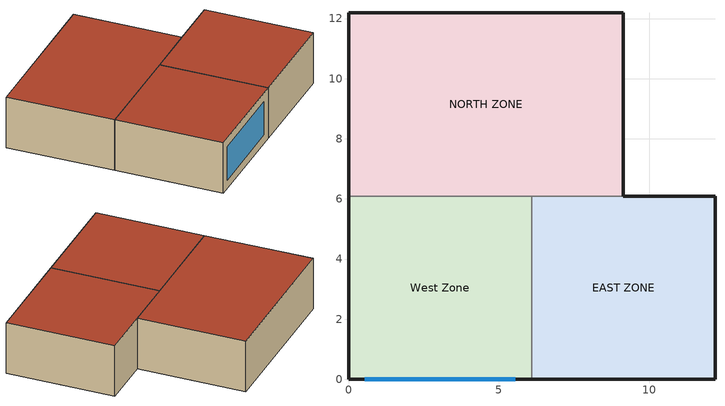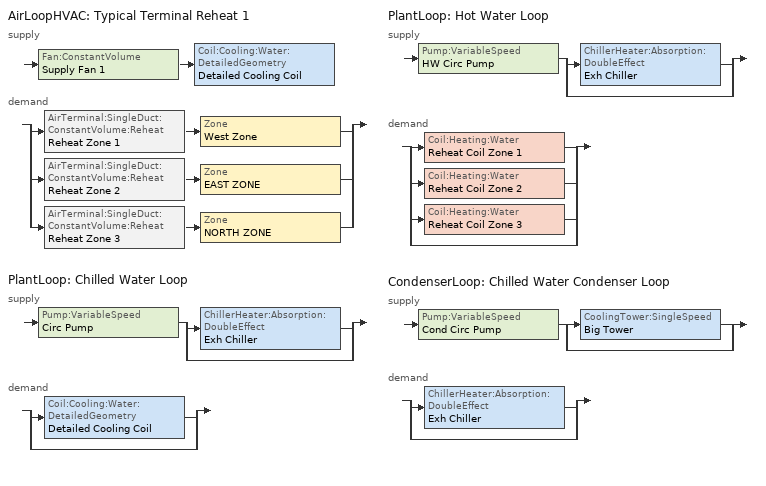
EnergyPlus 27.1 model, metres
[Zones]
West Zone
 floor adiabatic (FLOOR SLAB 8 IN): 0,0 0,6.1 6.1,6.1 6.1,0 z0
 wall outside (EXTWALL80): 0,6.1 0,0 6.1,0 z0:3.05
 wall to NORTH ZONE (PARTITION06): 6.1,6.1 0,6.1 z0:3.05
 wall to EAST ZONE (PARTITION06): 6.1,0 6.1,6.1 z0:3.05
 window (WIN-CON-LIGHT): 0.55,0 5.55,0 z0.5:2.5
 roof outside (ROOF34): 0,6.1 0,0 6.1,0 6.1,6.1 z3.05
EAST ZONE
 floor adiabatic (FLOOR SLAB 8 IN): 6.1,0 6.1,6.1 12.19,6.1 12.19,0 z0
 wall outside (EXTWALL80): 6.1,0 12.19,0 12.19,6.1 9.14,6.1 z0:3.05
 wall to NORTH ZONE (PARTITION06): 9.14,6.1 6.1,6.1 z0:3.05
 roof outside (ROOF34): 6.1,6.1 6.1,0 12.19,0 12.19,6.1 z3.05
NORTH ZONE
 floor adiabatic (FLOOR SLAB 8 IN): 0,6.1 0,12.19 9.14,12.19 9.14,6.1 z0
 wall outside (EXTWALL80): 9.14,6.1 9.14,12.19 0,12.19 0,6.1 z0:3.05
 roof outside (ROOF34): 0,12.19 0,6.1 9.14,6.1 9.14,12.19 z3.05
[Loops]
AirLoopHVAC 'Typical Terminal Reheat 1'
 supply: Fan:ConstantVolume 'Supply Fan 1' > Coil:Cooling:Water:DetailedGeometry 'Detailed Cooling Coil'
 demand: split
  | AirTerminal:SingleDuct:ConstantVolume:Reheat 'Reheat Zone 1' > Zone 'West Zone'
  | AirTerminal:SingleDuct:ConstantVolume:Reheat 'Reheat Zone 2' > Zone 'EAST ZONE'
  | AirTerminal:SingleDuct:ConstantVolume:Reheat 'Reheat Zone 3' > Zone 'NORTH ZONE'
PlantLoop 'Chilled Water Loop'
 supply: Pump:VariableSpeed 'Circ Pump' > split
  | ChillerHeater:Absorption:DoubleEffect 'Exh Chiller'
  | bypass
 demand: split
  | Coil:Cooling:Water:DetailedGeometry 'Detailed Cooling Coil'
  | bypass
PlantLoop 'Hot Water Loop'
 supply: Pump:VariableSpeed 'HW Circ Pump' > split
  | ChillerHeater:Absorption:DoubleEffect 'Exh Chiller'
  | bypass
 demand: split
  | Coil:Heating:Water 'Reheat Coil Zone 1'
  | Coil:Heating:Water 'Reheat Coil Zone 2'
  | Coil:Heating:Water 'Reheat Coil Zone 3'
  | bypass
CondenserLoop 'Chilled Water Condenser Loop'
 supply: Pump:VariableSpeed 'Cond Circ Pump' > split
  | CoolingTower:SingleSpeed 'Big Tower'
  | bypass
 demand: split
  | ChillerHeater:Absorption:DoubleEffect 'Exh Chiller'
  | bypass
[Building]
NONE: North Axis {deg}=0; Terrain=Suburbs; Loads Convergence Tolerance Value {W}=0.04; Temperature Convergence Tolerance Value {deltaC}=0.4; Solar Distribution=FullInteriorAndExterior; Maximum Number of Warmup Days=25; Minimum Number of Warmup Days=6
[Site:Location]
CHICAGO_IL_USA TMY2-94846: Latitude {deg}=42; Longitude {deg}=-87.88; Time Zone {hr}=-6; Elevation {m}=190
[SizingPeriod:DesignDay] Day of Month=21; Humidity Condition Type=Wetbulb; Barometric Pressure {Pa}=99063; Rain Indicator=No; Snow Indicator=No; Daylight Saving Time Indicator=No; Solar Model Indicator=ASHRAEClearSky
Name | Month | Day Type | Maximum Dry-Bulb Temperature {C} | Daily Dry-Bulb Temperature Range {deltaC} | Wetbulb or DewPoint at Maximum Dry-Bulb {C} | Wind Speed {m/s} | Wind Direction {deg} | Sky Clearness
CHICAGO_IL_USA Annual Heating 99% Design Conditions DB | 1 | WinterDesignDay | -17.3 | 0 | -17.3 | 4.9 | 270 | 0
CHICAGO_IL_USA Annual Cooling 1% Design Conditions DB/MCWB | 7 | SummerDesignDay | 31.5 | 10.7 | 23 | 5.3 | 230 | 1
[Site:GroundTemperature:BuildingSurface]
20.03, 20.03, 20.13, 20.3, 20.43, 20.52, 20.62, 20.77, 20.78, 20.55, 20.44, 20.2
[Material] Thermal Absorptance=0.9
Name | Roughness | Thickness {m} | Conductivity {W/m-K} | Density {kg/m3} | Specific Heat {J/kg-K} | Solar Absorptance | Visible Absorptance
A1 - 1 IN STUCCO | Smooth | 0.0253898 | 0.691831 | 1858.142 | 836.8 | 0.92 | 0.92
C4 - 4 IN COMMON BRICK | Rough | 0.101498 | 0.726422 | 1922.216 | 836.8 | 0.76 | 0.76
E1 - 3 / 4 IN PLASTER OR GYP BOARD | Smooth | 0.01905 | 0.726422 | 1601.846 | 836.8 | 0.92 | 0.92
C6 - 8 IN CLAY TILE | Smooth | 0.203302 | 0.570761 | 1121.292 | 836.8 | 0.82 | 0.82
C10 - 8 IN HW CONCRETE | MediumRough | 0.203302 | 1.729577 | 2242.585 | 836.8 | 0.65 | 0.65
E2 - 1 / 2 IN SLAG OR STONE | Rough | 0.0127102 | 1.435549 | 881.0155 | 1673.6 | 0.55 | 0.55
E3 - 3 / 8 IN FELT AND MEMBRANE | Rough | 0.00954024 | 0.190253 | 1121.292 | 1673.6 | 0.75 | 0.75
B5 - 1 IN DENSE INSULATION | VeryRough | 0.0253898 | 0.0432394 | 91.30524 | 836.8 | 0.5 | 0.5
C12 - 2 IN HW CONCRETE | MediumRough | 0.0509016 | 1.729577 | 2242.585 | 836.8 | 0.65 | 0.65
[WindowMaterial:Glazing]
WIN-LAY-GLASS-LIGHT: Optical Data Type=SpectralAverage; Thickness {m}=0.003; Solar Transmittance at Normal Incidence=0.9; Front Side Solar Reflectance at Normal Incidence=0.031; Back Side Solar Reflectance at Normal Incidence=0.031; Visible Transmittance at Normal Incidence=0.9; Front Side Visible Reflectance at Normal Incidence=0.05; Back Side Visible Reflectance at Normal Incidence=0.05; Infrared Transmittance at Normal Incidence=0; Front Side Infrared Hemispherical Emissivity=0.84; Back Side Infrared Hemispherical Emissivity=0.84; Conductivity {W/m-K}=0.9
[Construction]
EXTWALL80: A1 - 1 IN STUCCO, C4 - 4 IN COMMON BRICK, E1 - 3 / 4 IN PLASTER OR GYP BOARD
PARTITION06: E1 - 3 / 4 IN PLASTER OR GYP BOARD, C6 - 8 IN CLAY TILE, E1 - 3 / 4 IN PLASTER OR GYP BOARD
FLOOR SLAB 8 IN: C10 - 8 IN HW CONCRETE
ROOF34: E2 - 1 / 2 IN SLAG OR STONE, E3 - 3 / 8 IN FELT AND MEMBRANE, B5 - 1 IN DENSE INSULATION, C12 - 2 IN HW CONCRETE
WIN-CON-LIGHT: WIN-LAY-GLASS-LIGHT
[Zone] Type=1; Multiplier=1; Ceiling Height {m}=autocalculate; Volume {m3}=autocalculate
West Zone; EAST ZONE; NORTH ZONE
[People] Number of People Schedule=OFFICE OCCUPANCY; Number of People Calculation Method=people; Fraction Radiant=0.3; Activity Level Schedule=Activity Sch; Carbon Dioxide Generation Rate {m3/s-W}=3.82E-8; Mean Radiant Temperature Calculation Type=EnclosureAveraged; Work Efficiency Schedule=Work Eff Sch; Clothing Insulation Calculation Method=ClothingInsulationSchedule; Clothing Insulation Schedule=Clothing Sch; Air Velocity Schedule=Air Velo Sch; Thermal Comfort Model 1 Type=FANGER
Name | Zone or ZoneList or Space or SpaceList | Number of People
West Zone | West Zone | 3
EAST ZONE | EAST ZONE | 3
NORTH ZONE | NORTH ZONE | 4
[ElectricEquipment] Schedule=INTERMITTENT; Design Level Calculation Method=EquipmentLevel; Fraction Latent=0; Fraction Radiant=0.3; Fraction Lost=0
Name | Zone or ZoneList or Space or SpaceList | Design Level {W}
West Zone ElecEq 1 | West Zone | 2928.751
EAST ZONE ElecEq 1 | EAST ZONE | 1464.375
NORTH ZONE ElecEq 1 | NORTH ZONE | 2928.751
[Lights] Schedule=OFFICE LIGHTING; Design Level Calculation Method=LightingLevel; Return Air Fraction=0; Fraction Radiant=0.2; Fraction Visible=0.2; Fraction Replaceable=0
Name | Zone or ZoneList or Space or SpaceList | Lighting Level {W}
EAST ZONE Lights 1 | EAST ZONE | 1464.375
NORTH ZONE Lights 1 | NORTH ZONE | 878.6252
[AirLoopHVAC]
Typical Terminal Reheat 1: Design Supply Air Flow Rate {m3/s}=1.3
[AvailabilityManager:Scheduled]
Reheat System 1 Avail: Schedule=FanAndCoilAvailSched
[PlantLoop] Fluid Type=Water; Minimum Loop Flow Rate {m3/s}=0; Plant Loop Volume {m3}=autocalculate; Load Distribution Scheme=Optimal
Name | Plant Equipment Operation Scheme | Maximum Loop Temperature {C} | Minimum Loop Temperature {C} | Maximum Loop Flow Rate {m3/s}
Chilled Water Loop | CW Loop Operation | 98 | 1 | 0.0011
Hot Water Loop | Hot Loop Operation | 100 | 10 | 0.0043
[SetpointManager:Scheduled] Control Variable=Temperature
Name | Schedule | Setpoint Node or NodeList
Chilled Water Loop Setpoint Manager | CW Loop Temp Schedule | Chilled Water Loop Setpoint Node List
Exh Chiller Outlet Node Setpoint Manager | CW Loop Temp Schedule | Exh Chiller Outlet Node
Exh Chiller Heating Outlet Node Setpoint Manager | HW Loop Temp Schedule | Exh Chiller Heating Outlet Node
Hot Water Loop Setpoint Manager | HW Loop Temp Schedule | Hot Water Loop Setpoint Node List
Supply Air Temp Manager | Seasonal Reset Supply Air Temp Sch | Supply Air Temp Nodes
[PlantEquipmentOperationSchemes]
Name | Control Scheme 1 | Control Scheme 1 Schedule | Control Scheme 2 | Control Scheme 2 Schedule
CW Loop Operation | Peak Operation | On Peak | Off Peak Operation | Off Peak
Hot Loop Operation | Purchased Only | ON
[PlantEquipmentOperation:CoolingLoad] Load Range 1 Lower Limit {W}=0
Name | Load Range 1 Upper Limit {W} | Range 1 Equipment List
Peak Operation; Off Peak Operation | 9000000000000000 | GT Only
Year Round Tower Operation | 90000000 | All Towers
[PlantEquipmentList]
GT Only; heating plant: Exh Chiller
[Generator:MicroTurbine]
Capstone C65: Reference Electrical Power Output {W}=65000; Minimum Full Load Electrical Power Output {W}=29900; Maximum Full Load Electrical Power Output {W}=65000; Reference Electrical Efficiency Using Lower Heating Value=0.29; Reference Combustion Air Inlet Temperature {C}=15; Reference Combustion Air Inlet Humidity Ratio {kgWater/kgDryAir}=0.00638; Reference Elevation {m}=0; Electrical Power Function of Temperature and Elevation Curve=Capstone C65 Power_vs_Temp_Elev; Electrical Efficiency Function of Temperature Curve=Capstone C65 Efficiency_vs_Temp; Electrical Efficiency Function of Part Load Ratio Curve=Capstone C65 Efficiency_vs_PLR; Fuel Type=NaturalGas; Fuel Higher Heating Value {kJ/kg}=50000; Fuel Lower Heating Value {kJ/kg}=45450; Standby Power {W}=300; Ancillary Power {W}=4500; Reference Exhaust Air Mass Flow Rate {kg/s}=0.6; Exhaust Air Flow Rate Function of Temperature Curve=Capstone C65 ExhFlowRate_vs_Inlet_Temp; Exhaust Air Flow Rate Function of Part Load Ratio Curve=Capstone C65 ExhFlowRate_vs_PLR; Nominal Exhaust Air Outlet Temperature=350; Exhaust Air Temperature Function of Temperature Curve=Capstone C65 ExhTemp_vs_Inlet_Temp; Exhaust Air Temperature Function of Part Load Ratio Curve=Capstone C65 ExhTemp_vs_PLR
[ElectricLoadCenter:Generators]
Backup Generators: Generator 1=Capstone C65; Generator 1 Rated Electric Power Output {W}=65000; Generator 1 Availability Schedule=FanAndCoilAvailSched
[ElectricLoadCenter:Distribution]
Electric Load Center: Generator List=Backup Generators; Generator Operation Scheme Type=DemandLimit; Generator Demand Limit Scheme Purchased Electric Demand Limit {W}=0; Electrical Buss Type=AlternatingCurrent
[ChillerHeater:Absorption:DoubleEffect]
Exh Chiller: Nominal Cooling Capacity {W}=100000; Heating to Cooling Capacity Ratio=0.8; Thermal Energy Input to Cooling Output Ratio=0.97; Thermal Energy Input to Heating Output Ratio=1.25; Electric Input to Cooling Output Ratio=0.01; Electric Input to Heating Output Ratio=0.005; Minimum Part Load Ratio=0.000001; Maximum Part Load Ratio=1; Optimum Part Load Ratio=0.6; Design Entering Condenser Water Temperature {C}=29; Design Leaving Chilled Water Temperature {C}=7; Design Chilled Water Flow Rate {m3/s}=0.0011; Design Condenser Water Flow Rate {m3/s}=0.0011; Design Hot Water Flow Rate {m3/s}=0.0043; Cooling Capacity Function of Temperature Curve=ExhAbsorb_CapFt; Fuel Input to Cooling Output Ratio Function of Temperature Curve=ExhAbsorb_EIRFt; Fuel Input to Cooling Output Ratio Function of Part Load Ratio Curve=ExhAbsorb_PLR; Electric Input to Cooling Output Ratio Function of Temperature Curve=ExhAbsFlatBiQuad; Electric Input to Cooling Output Ratio Function of Part Load Ratio Curve=ExhAbsFlatQuad; Heating Capacity Function of Cooling Capacity Curve=ExhAbsInvLinearQuad; Fuel Input to Heat Output Ratio During Heating Only Operation Curve=ExhAbsLinearQuad; Temperature Curve Input Variable=EnteringCondenser; Condenser Type=WaterCooled; Chilled Water Temperature Lower Limit {C}=2; Exhaust Source Object=Capstone C65
[Pump:VariableSpeed] Design Pump Head {Pa}=300000; Motor Efficiency=.87; Fraction of Motor Inefficiencies to Fluid Stream=0; Coefficient 1 of the Part Load Performance Curve=0; Coefficient 2 of the Part Load Performance Curve=1; Coefficient 3 of the Part Load Performance Curve=0; Coefficient 4 of the Part Load Performance Curve=0; Design Minimum Flow Rate {m3/s}=0; Pump Control Type=INTERMITTENT
Name | Design Maximum Flow Rate {m3/s} | Design Power Consumption {W}
Circ Pump; Cond Circ Pump | .0011 | 500
HW Circ Pump | .0043 | 2000
[CondenserLoop]
Chilled Water Condenser Loop: Fluid Type=Water; Condenser Equipment Operation Scheme=Tower Loop Operation; Maximum Loop Temperature {C}=80; Minimum Loop Temperature {C}=10; Maximum Loop Flow Rate {m3/s}=0.0011; Minimum Loop Flow Rate {m3/s}=0; Condenser Loop Volume {m3}=autocalculate; Load Distribution Scheme=SequentialLoad
[SetpointManager:FollowOutdoorAirTemperature]
MyCondenserControl: Control Variable=Temperature; Reference Temperature Type=OutdoorAirWetBulb; Offset Temperature Difference {deltaC}=0; Maximum Setpoint Temperature {C}=80; Minimum Setpoint Temperature {C}=10; Setpoint Node or NodeList=Condenser Supply Outlet Node
[CondenserEquipmentOperationSchemes]
Tower Loop Operation: Control Scheme 1=Year Round Tower Operation; Control Scheme 1 Schedule=ON
[CondenserEquipmentList]
All Towers: Big Tower
[CoolingTower:SingleSpeed]
Big Tower: Design Water Flow Rate {m3/s}=.0011; Design Air Flow Rate {m3/s}=16; Design Fan Power {W}=1000; Design U-Factor Times Area Value {W/K}=1750; Free Convection Regime Air Flow Rate {m3/s}=0; Free Convection Regime U-Factor Times Area Value {W/K}=0; Performance Input Method=UFactorTimesAreaAndDesignWaterFlowRate
[PlantEquipmentOperation:HeatingLoad]
Purchased Only: Load Range 1 Lower Limit {W}=0; Load Range 1 Upper Limit {W}=1000000; Range 1 Equipment List=heating plant
[ZoneControl:Thermostat] Control Type Schedule=Zone Control Type Sched; Control 1=Heating Setpoint with SB; Control 2=Cooling Setpoint with SB
Name | Zone or ZoneList
Zone 1 Thermostat | West Zone
Zone 2 Thermostat | EAST ZONE
Zone 3 Thermostat | NORTH ZONE
[ThermostatSetpoint:SingleHeating]
Heating Setpoint with SB: Setpoint Temperature Schedule=Heating Setpoints
[ThermostatSetpoint:SingleCooling]
Cooling Setpoint with SB: Setpoint Temperature Schedule=Cooling Setpoints
[Zone equipment]
West Zone: Reheat Zone 1
EAST ZONE: Reheat Zone 2
NORTH ZONE: Reheat Zone 3
[Fan:ConstantVolume]
Supply Fan 1: Availability Schedule=FanAndCoilAvailSched; Fan Total Efficiency=0.7; Pressure Rise {Pa}=600; Maximum Flow Rate {m3/s}=1.3; Motor Efficiency=0.9; Motor In Airstream Fraction=1
[Coil:Cooling:Water:DetailedGeometry]
Detailed Cooling Coil: Availability Schedule=CoolingCoilAvailSched; Maximum Water Flow Rate {m3/s}=0.0011; Tube Outside Surface Area {m2}=6.23816; Total Tube Inside Area {m2}=6.20007; Fin Surface Area {m2}=101.716; Minimum Airflow Area {m2}=0.810606; Coil Depth {m}=0.165098; Fin Diameter {m}=0.435072; Fin Thickness {m}=0.00149998; Tube Inside Diameter {m}=0.01445; Tube Outside Diameter {m}=0.0158798; Tube Thermal Conductivity {W/m-K}=385.765; Fin Thermal Conductivity {W/m-K}=203.883; Fin Spacing {m}=0.00181429; Tube Depth Spacing {m}=0.0258998; Number of Tube Rows=6; Number of Tubes per Row=16
[AirTerminal:SingleDuct:ConstantVolume:Reheat] Availability Schedule=FanAndCoilAvailSched; Minimum Hot Water or Steam Flow Rate {m3/s}=0; Convergence Tolerance=0.001
Name | Maximum Air Flow Rate {m3/s} | Reheat Coil | Maximum Hot Water or Steam Flow Rate {m3/s}
Reheat Zone 1 | 0.47 | Reheat Coil Zone 1 | 0.0013
Reheat Zone 2 | 0.36 | Reheat Coil Zone 2 | 0.0012
Reheat Zone 3 | 0.47 | Reheat Coil Zone 3 | 0.0013
[Coil:Heating:Water] Availability Schedule=FanAndCoilAvailSched; U-Factor Times Area Value {W/K}=400; Performance Input Method=UFactorTimesAreaAndDesignWaterFlowRate; Rated Capacity {W}=autosize; Rated Inlet Water Temperature {C}=82.2; Rated Inlet Air Temperature {C}=16.6; Rated Outlet Water Temperature {C}=71.1; Rated Outlet Air Temperature {C}=32.2
Name | Maximum Water Flow Rate {m3/s}
Reheat Coil Zone 1 | 0.0013
Reheat Coil Zone 2 | 0.0012
Reheat Coil Zone 3 | 0.0018
[Controller:WaterCoil]
Main Cooling Coil Controller: Control Variable=Temperature; Action=Reverse; Actuator Variable=FLOW; Controller Convergence Tolerance {deltaC}=0.1; Maximum Actuated Flow {m3/s}=0.0011; Minimum Actuated Flow {m3/s}=0
[Schedule:Compact]
Activity Sch: Through: 12/31, For: AllDays, Until: 24:00, 131.8
Work Eff Sch: Through: 12/31, For: AllDays, Until: 24:00, 0
Clothing Sch; ON: Through: 12/31, For: AllDays, Until: 24:00, 1
Air Velo Sch: Through: 12/31, For: AllDays, Until: 24:00, 0.137
OFFICE OCCUPANCY: Through: 12/31, For: WeekDays SummerDesignDay, Until: 6:00, 0, Until: 7:00, 0.1, Until: 8:00, 0.5, Until: 12:00, 1, Until: 13:00, 0.5, Until: 16:00, 1, Until: 17:00, 0.5, Until: 18:00, 0.1, Until: 24:00, 0, For: AllOtherDays, Until: 24:00, 0
INTERMITTENT: Through: 12/31, For: WeekDays, Until: 8:00, 0, Until: 18:00, 1, Until: 24:00, 0, For: AllOtherDays, Until: 24:00, 0
OFFICE LIGHTING: Through: 12/31, For: WeekDays SummerDesignDay, Until: 6:00, 0.05, Until: 7:00, 0.2, Until: 17:00, 1, Until: 18:00, 0.5, Until: 24:00, 0.05, For: AllOtherDays, Until: 24:00, 0.05
On Peak: Through: 12/31, For: AllDays, Until:  9:00, 0, Until: 18:00, 1, Until: 24:00, 0
Off Peak: Through: 12/31, For: AllDays, Until: 9:00, 1, Until: 18:00, 0, Until: 24:00, 1
Seasonal Reset Supply Air Temp Sch: Through: 3/31, For: AllDays, Until: 24:00, 16, Through: 9/30, For: AllDays, Until: 24:00, 13, Through: 12/31, For: AllDays, Until: 24:00, 16
CW Loop Temp Schedule: Through: 12/31, For: AllDays, Until: 24:00, 6.67
HW Loop Temp Schedule: Through: 12/31, For: AllDays, Until: 24:00, 60
FanAndCoilAvailSched: Through: 3/31, For: AllDays, Until: 24:00, 1, Through: 9/30, For: WeekDays SummerDesignDay WinterDesignDay, Until: 7:00, 0, Until: 17:00, 1, Until: 24:00, 0, For: AllOtherDays, Until: 24:00, 0, Through: 12/31, For: AllDays, Until: 24:00, 1
CoolingCoilAvailSched: Through: 3/31, For: AllDays, Until: 24:00, 0, Through: 9/30, For: WeekDays SummerDesignDay WinterDesignDay, Until: 7:00, 0, Until: 17:00, 1, Until: 24:00, 0, For: AllOtherDays, Until: 24:00, 0, Through: 12/31, For: AllDays, Until: 24:00, 0
Heating Setpoints: Through: 12/31, For: AllDays, Until:  7:00, 15, Until: 17:00, 20, Until: 24:00, 15
Cooling Setpoints: Through: 12/31, For: AllDays, Until:  7:00, 30, Until: 17:00, 24, Until: 24:00, 30
Zone Control Type Sched: Through: 3/31, For: AllDays, Until: 24:00, 1, Through: 9/30, For: AllDays, Until: 24:00, 2, Through: 12/31, For: AllDays, Until: 24:00, 1
[Curve:QUADRATIC]
ExhAbsorb_PLR: Coefficient1 Constant=0.02628; Coefficient2 x=0.678066; Coefficient3 x**2=0.273906; Minimum Value of x=0; Maximum Value of x=1
[Curve:Quadratic] Coefficient3 x**2=0
Name | Coefficient1 Constant | Coefficient2 x | Minimum Value of x | Maximum Value of x
ExhAbsFlatQuad | 1 | 0 | 0 | 50
Capstone C65 ExhTemp_vs_Inlet_Temp | 1 | 0 | -20 | 50
Capstone C65 ExhTemp_vs_PLR; Capstone C65 ExhFlowRate_vs_PLR | 1 | 0 | 0.03 | 1
ExhAbsLinearQuad | 0 | 1 | 0 | 50
ExhAbsInvLinearQuad | 1 | -1 | 0 | 50
[Curve:Cubic]
Name | Coefficient1 Constant | Coefficient2 x | Coefficient3 x**2 | Coefficient4 x**3 | Minimum Value of x | Maximum Value of x | Input Unit Type for X | Output Unit Type
Capstone C65 ExhFlowRate_vs_Inlet_Temp | 1 | 0 | 0 | 0 | -20 | 50
Capstone C65 Efficiency_vs_Temp | 1.04022 | -0.0017314 | -6.49704e-05 | 5.13317e-07 | -20 | 50 | Temperature | Dimensionless
Capstone C65 Efficiency_vs_PLR | 0.21529 | 2.561463 | -3.24613 | 1.497306 | 0.03 | 1
[Curve:Biquadratic] Maximum Value of x=50; Minimum Value of y=0
Name | Coefficient1 Constant | Coefficient2 x | Coefficient3 x**2 | Coefficient4 y | Coefficient5 y**2 | Coefficient6 x*y | Minimum Value of x | Maximum Value of y | Input Unit Type for X | Input Unit Type for Y | Output Unit Type
Capstone C65 Power_vs_Temp_Elev | 1.20277 | -0.0096713 | -4.86079e-06 | -0.000154239 | 9.11142e-09 | 8.79789e-07 | -17.8 | 3050 | Temperature | Distance | Dimensionless
ExhAbsFlatBiQuad | 1 | 0 | 0 | 0 | 0 | 0 | 0 | 50
[CURVE:BIQUADRATIC] Minimum Value of x=4.44444; Maximum Value of x=8.88889; Minimum Value of y=21.11111; Maximum Value of y=35
Name | Coefficient1 Constant | Coefficient2 x | Coefficient3 x**2 | Coefficient4 y | Coefficient5 y**2 | Coefficient6 x*y
ExhAbsorb_CapFt | -1.15131 | -0.0801316 | -0.00945353 | 0.209867 | -0.00567055 | 0.00943605
ExhAbsorb_EIRFt | 1.31195 | -0.0159283 | 0.000773725 | -0.0196279 | 0.000378351 | 5.58356e-05
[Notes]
ExhFiredAbsorptionChiller.idf
Basic file description: This is a modification of the basic TermReheat to test the
Exhaust Absorption Chiller Heater module.
Highlights:              Example for the Exhaust fired absorption chiller heater.
Simulation Location/Run: CHICAGO_IL_USA TMY2-94846, 2 design days, 2 run periods,
Run Control executes the design days only.
Location:                Chicago, IL
Design Days:             CHICAGO_IL_USA Annual Heating 99% Design Conditions DB, MaxDB= -17.3°C
CHICAGO_IL_USA Annual Cooling 1% Design Conditions, MaxDB=  31.5°C MCWB=  23.0°C
Run Period (Weather File): Winter 1/14, Summer 7/7, CHICAGO_IL_USA TMY2-94846
Run Control:             No zone or system sizing, design day simulation.
Building: Single floor rectangular L-shaped building 40 ft south wall, 40 ft west wall, zone height 10 feet.
There is a single window in West Zone's south wall. The walls are 1 in stucco over 4 in common brick
and gypboard. The roof is a built up roof with 1/2 in stone over 3/8 in felt over 1 in dense insulation
supported by 2 in heavy weight concrete. The window is single pane 3mm clear.
The window to wall ratio is approximately 0.07.
The building is oriented due north.
Floor Area:        130.1 m2 (1403 ft2)
Number of Stories: 1
Zone Description Details:
|       West         |         East           |    window = *
Internal gains description:     ZONE West      - lighting is 0 watts, equip is 2928.751 watts, 3 occupants
Internal gains description:     ZONE North     - lighting is 878.6252 watts, equip is 2928.751 watts, 4 occupants
Internal gains description:     ZONE East      - lighting is 1464.375 watts, equip is 1464.375 watts, 3 occupants
Interzone Surfaces:             3 interzone surfaces (see diagram)
Internal Mass:                  None
Detached Shading:               None
Daylight:                       None
Natural Ventilation:            None
Compact Schedules:              Yes
Solair Distribution:            FullInteriorAndExterior
HVAC:                           3 zone terminal reheat system using a single air loop.  Controlled about like the old
BLAST "NWS2" control profile.  Heating up to 20 C during occupied hours, 15 C otherwise.
Cooling to 24 C while occupied, 30 C otherwise.  Fans and coils scheduled to be unavailable
during unoccupied hours.  Cooling coil off all winter.  Reheat coil on all year.
System configuration is very basic--air loop has a fan and cooling coil, each zone leg has
nothing more than a reheat coil. Cooling loop served by two different types of chillers.
Priority based controls determine which piece of equipment tries to meet the load.
GENERATOR:GENERATOR:MICROTURBINE coordinated through
the ElectricLoadCenter:Distribution and ELECTRIC LOAD CENTER:GENERATORS with NO heat recovery.
Exhaust temeparture and flow from turbine is used to run the chiller
The Turbine availbility is assumed to be same as supply fan availability
Zonal Equipment:                AirTerminal:SingleDuct:ConstantVolume:Reheat
Central Air Handling Equipment: Yes
System Equipment Autosize:      No (chilled water, condenser, and hot water loop volumes are autosized)
Purchased Cooling:              No
Purchased Heating:              No
Purchased Chilled Water:        Yes (only used if alternate priority control equipment list is selected)
Purchased Hot Water:            Yes
Coils:                          Coil:Cooling:Water:DetailedGeometry
Pumps:                          Pump:VariableSpeed
Boilers:                        None
Chillers:                       Chiller Names              Type                  Condenser             Capacity (W)
Exh Chiller                Absorption            Water Cooled          100,000
Towers:                         CoolingTower:SingleSpeed
Standard Reports:               None
Timestep or Hourly Variables:   Timestep
Time bins Report:               None
HTML Report:                    None
Environmental Emissions:        None
Utility Tariffs:                None
